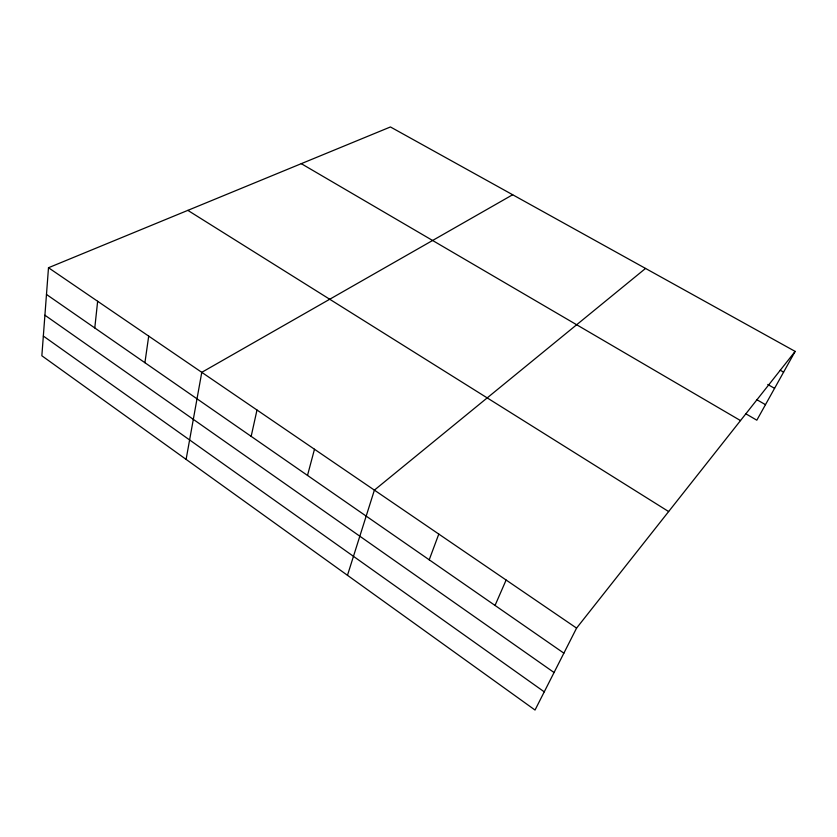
<?xml version="1.0" encoding="UTF-8"?>
<svg xmlns="http://www.w3.org/2000/svg" width="837" height="837" viewBox="0 0 837 837"><rect width="100%" height="100%" fill="white"/><g stroke="black" fill="none" stroke-linecap="round" stroke-linejoin="round"><path stroke-width="1.26" d="M48.494 267.735L41.85 355.767L535.031 710.038L576.578 628.106L795.15 351.404L390.44 126.962L48.494 267.735L576.578 628.106M94.78 327.937L97.647 301.268M144.916 362.703L148.704 336.108M186.107 459.387L201.78 372.329L512.662 194.749M251.163 436.359L256.99 410.015M307.503 475.426L314.482 449.239M347.47 575.301L374.39 490.126L645.547 268.436M429.214 559.807L438.797 534.079M495.044 605.444L506.123 580.031M795.15 351.404L756.826 420.195L745.777 413.76M780.23 370.236L783.599 372.141M767.77 384.465L774.57 388.337M756.522 399.511L765.478 404.669M301.278 163.665L740.504 420.582M187.844 210.369L668.637 511.553M46.474 294.457L563.876 653.163M44.916 315.214L554.063 672.519M43.336 336.055L544.259 691.843"/></g></svg>
